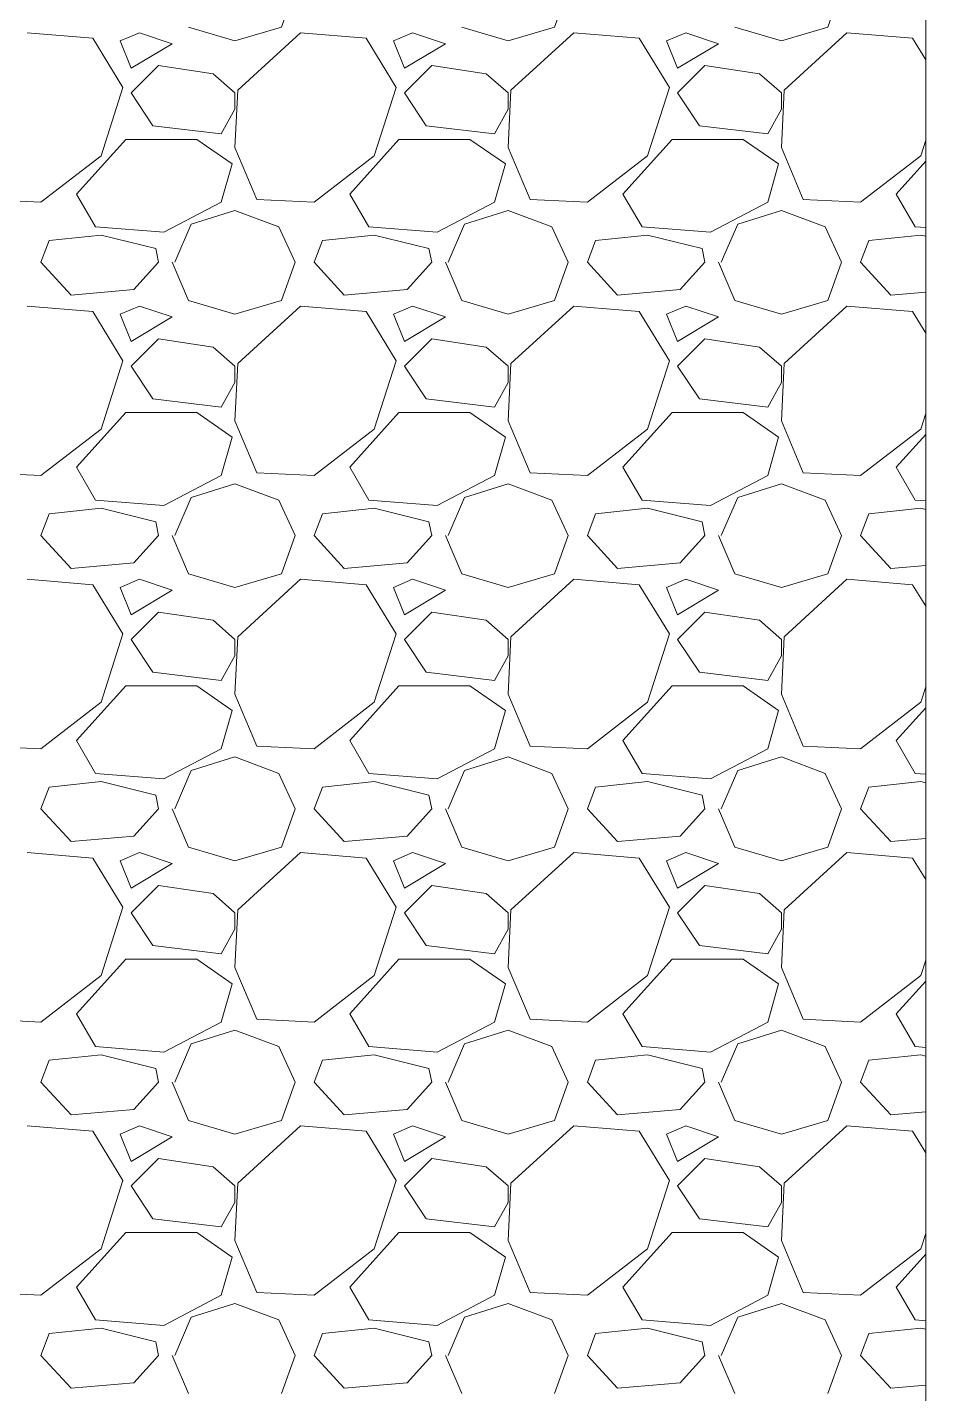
# Model space of a CAD drawing. Header units: millimetres. Extents: x 19901 to 59163, y 13732 to 30178.
# Drawn here: x 38024.1 to 38065.8, y 27026.4 to 27089.9 of the extents above; entities that cross this region are included whole.
import ezdxf

# ---------------------------------------------------------------- set-up
doc = ezdxf.new("R2010")
doc.units = ezdxf.units.MM
doc.layers.add('A-FURN', color=8, linetype='Continuous', lineweight=13)
doc.layers.add('Wall', color=255, linetype='Continuous', lineweight=20)

msp = doc.modelspace()

# ---------------------------------------------------------------- linework, layer by layer
at = {"layer": 'A-FURN', "linetype": 'Continuous'}
for p, q in [((38035.87, 27089.882), (38036.505, 27091.66)), ((38048.57, 27089.882), (38049.205, 27091.66)), ((38061.27, 27089.882), (38061.905, 27091.66)), ((38031.552, 27089.882), (38033.711, 27089.247)), ((38033.711, 27089.247), (38035.87, 27089.882)), ((38044.252, 27089.882), (38046.411, 27089.247)), ((38046.411, 27089.247), (38048.57, 27089.882)), ((38056.952, 27089.882), (38059.111, 27089.247)), ((38059.111, 27089.247), (38061.27, 27089.882)), ((38027.107, 27089.374), (38024.059, 27089.628)), ((38028.504, 27087.088), (38027.107, 27089.374)), ((38029.266, 27089.628), (38028.377, 27089.247)), ((38028.377, 27089.247), (38028.885, 27087.977)), ((38028.885, 27087.977), (38030.79, 27089.12)), ((38030.79, 27089.12), (38029.266, 27089.628)), ((38036.759, 27089.628), (38033.838, 27086.961)), ((38039.807, 27089.374), (38036.759, 27089.628)), ((38041.204, 27087.088), (38039.807, 27089.374)), ((38041.966, 27089.628), (38041.077, 27089.247)), ((38041.077, 27089.247), (38041.585, 27087.977)), ((38041.585, 27087.977), (38043.49, 27089.12)), ((38043.49, 27089.12), (38041.966, 27089.628)), ((38049.459, 27089.628), (38046.538, 27086.961)), ((38052.507, 27089.374), (38049.459, 27089.628)), ((38053.904, 27087.088), (38052.507, 27089.374)), ((38054.666, 27089.628), (38053.777, 27089.247)), ((38053.777, 27089.247), (38054.285, 27087.977)), ((38054.285, 27087.977), (38056.19, 27089.12)), ((38056.19, 27089.12), (38054.666, 27089.628)), ((38062.159, 27089.628), (38059.238, 27086.961)), ((38065.207, 27089.374), (38062.159, 27089.628)), ((38065.818, 27088.374), (38065.207, 27089.374)), ((38030.155, 27088.104), (38028.885, 27086.834)), ((38032.695, 27087.723), (38030.155, 27088.104)), ((38042.855, 27088.104), (38041.585, 27086.834)), ((38045.395, 27087.723), (38042.855, 27088.104)), ((38055.555, 27088.104), (38054.285, 27086.834)), ((38058.095, 27087.723), (38055.555, 27088.104)), ((38033.711, 27086.834), (38032.695, 27087.723)), ((38046.411, 27086.834), (38045.395, 27087.723)), ((38059.111, 27086.834), (38058.095, 27087.723)), ((38027.488, 27083.913), (38028.504, 27087.088)), ((38028.885, 27086.834), (38029.901, 27085.31)), ((38033.838, 27086.961), (38033.711, 27084.294)), ((38033.711, 27086.072), (38033.711, 27086.834)), ((38040.188, 27083.913), (38041.204, 27087.088)), ((38041.585, 27086.834), (38042.601, 27085.31)), ((38046.538, 27086.961), (38046.411, 27084.294)), ((38046.411, 27086.072), (38046.411, 27086.834)), ((38052.888, 27083.913), (38053.904, 27087.088)), ((38054.285, 27086.834), (38055.301, 27085.31)), ((38059.238, 27086.961), (38059.111, 27084.294)), ((38059.111, 27086.072), (38059.111, 27086.834)), ((38033.076, 27084.929), (38033.711, 27086.072)), ((38045.776, 27084.929), (38046.411, 27086.072)), ((38058.476, 27084.929), (38059.111, 27086.072)), ((38029.901, 27085.31), (38033.076, 27084.929)), ((38042.601, 27085.31), (38045.776, 27084.929)), ((38055.301, 27085.31), (38058.476, 27084.929)), ((38026.345, 27082.135), (38028.631, 27084.675)), ((38028.631, 27084.675), (38031.933, 27084.675)), ((38031.933, 27084.675), (38033.584, 27083.532)), ((38039.045, 27082.135), (38041.331, 27084.675)), ((38041.331, 27084.675), (38044.633, 27084.675)), ((38044.633, 27084.675), (38046.284, 27083.532)), ((38051.745, 27082.135), (38054.031, 27084.675)), ((38054.031, 27084.675), (38057.333, 27084.675)), ((38057.333, 27084.675), (38058.984, 27083.532)), ((38033.711, 27084.294), (38034.727, 27081.881)), ((38046.411, 27084.294), (38047.427, 27081.881)), ((38059.111, 27084.294), (38060.127, 27081.881)), ((38065.588, 27083.913), (38065.818, 27084.631)), ((38024.694, 27081.754), (38027.488, 27083.913)), ((38033.584, 27083.532), (38033.076, 27081.754)), ((38037.394, 27081.754), (38040.188, 27083.913)), ((38046.284, 27083.532), (38045.776, 27081.754)), ((38050.094, 27081.754), (38052.888, 27083.913)), ((38058.984, 27083.532), (38058.476, 27081.754)), ((38062.794, 27081.754), (38065.588, 27083.913)), ((38064.445, 27082.135), (38065.818, 27083.66)), ((38027.234, 27080.611), (38026.345, 27082.135)), ((38039.934, 27080.611), (38039.045, 27082.135)), ((38052.634, 27080.611), (38051.745, 27082.135)), ((38065.334, 27080.611), (38064.445, 27082.135)), ((38022.027, 27081.881), (38024.694, 27081.754)), ((38033.076, 27081.754), (38030.409, 27080.357)), ((38034.727, 27081.881), (38037.394, 27081.754)), ((38045.776, 27081.754), (38043.109, 27080.357)), ((38047.427, 27081.881), (38050.094, 27081.754)), ((38058.476, 27081.754), (38055.809, 27080.357)), ((38060.127, 27081.881), (38062.794, 27081.754)), ((38031.679, 27080.738), (38033.711, 27081.373)), ((38033.711, 27081.373), (38035.743, 27080.611)), ((38044.379, 27080.738), (38046.411, 27081.373)), ((38046.411, 27081.373), (38048.443, 27080.611)), ((38057.079, 27080.738), (38059.111, 27081.373)), ((38059.111, 27081.373), (38061.143, 27080.611)), ((38027.488, 27080.23), (38025.075, 27079.976)), ((38030.409, 27080.357), (38027.234, 27080.611)), ((38030.028, 27079.595), (38027.488, 27080.23)), ((38030.917, 27078.96), (38031.679, 27080.738)), ((38035.743, 27080.611), (38036.505, 27078.96)), ((38040.188, 27080.23), (38037.775, 27079.976)), ((38043.109, 27080.357), (38039.934, 27080.611)), ((38042.728, 27079.595), (38040.188, 27080.23)), ((38043.617, 27078.96), (38044.379, 27080.738)), ((38048.443, 27080.611), (38049.205, 27078.96)), ((38052.888, 27080.23), (38050.475, 27079.976)), ((38055.809, 27080.357), (38052.634, 27080.611)), ((38055.428, 27079.595), (38052.888, 27080.23)), ((38056.317, 27078.96), (38057.079, 27080.738)), ((38061.143, 27080.611), (38061.905, 27078.96)), ((38065.588, 27080.23), (38063.175, 27079.976)), ((38065.818, 27080.572), (38065.334, 27080.611)), ((38065.818, 27080.172), (38065.588, 27080.23)), ((38024.694, 27078.96), (38025.075, 27079.976)), ((38030.155, 27078.96), (38030.028, 27079.595)), ((38037.394, 27078.96), (38037.775, 27079.976)), ((38042.855, 27078.96), (38042.728, 27079.595)), ((38050.094, 27078.96), (38050.475, 27079.976)), ((38055.555, 27078.96), (38055.428, 27079.595)), ((38062.794, 27078.96), (38063.175, 27079.976)), ((38026.091, 27077.436), (38024.694, 27078.96)), ((38030.155, 27078.96), (38029.012, 27077.69)), ((38030.79, 27078.96), (38031.552, 27077.182)), ((38035.87, 27077.182), (38036.505, 27078.96)), ((38038.791, 27077.436), (38037.394, 27078.96)), ((38042.855, 27078.96), (38041.712, 27077.69)), ((38043.49, 27078.96), (38044.252, 27077.182)), ((38048.57, 27077.182), (38049.205, 27078.96)), ((38051.491, 27077.436), (38050.094, 27078.96)), ((38055.555, 27078.96), (38054.412, 27077.69)), ((38056.19, 27078.96), (38056.952, 27077.182)), ((38061.27, 27077.182), (38061.905, 27078.96)), ((38064.191, 27077.436), (38062.794, 27078.96)), ((38029.012, 27077.69), (38026.091, 27077.436)), ((38041.712, 27077.69), (38038.791, 27077.436)), ((38054.412, 27077.69), (38051.491, 27077.436)), ((38031.552, 27077.182), (38033.711, 27076.547)), ((38033.711, 27076.547), (38035.87, 27077.182)), ((38044.252, 27077.182), (38046.411, 27076.547)), ((38046.411, 27076.547), (38048.57, 27077.182)), ((38056.952, 27077.182), (38059.111, 27076.547)), ((38059.111, 27076.547), (38061.27, 27077.182)), ((38065.818, 27077.577), (38064.191, 27077.436)), ((38027.107, 27076.674), (38024.059, 27076.928)), ((38028.504, 27074.388), (38027.107, 27076.674)), ((38029.266, 27076.928), (38028.377, 27076.547)), ((38028.377, 27076.547), (38028.885, 27075.277)), ((38028.885, 27075.277), (38030.79, 27076.42)), ((38030.79, 27076.42), (38029.266, 27076.928)), ((38036.759, 27076.928), (38033.838, 27074.261)), ((38039.807, 27076.674), (38036.759, 27076.928)), ((38041.204, 27074.388), (38039.807, 27076.674)), ((38041.966, 27076.928), (38041.077, 27076.547)), ((38041.077, 27076.547), (38041.585, 27075.277)), ((38041.585, 27075.277), (38043.49, 27076.42)), ((38043.49, 27076.42), (38041.966, 27076.928)), ((38049.459, 27076.928), (38046.538, 27074.261)), ((38052.507, 27076.674), (38049.459, 27076.928)), ((38053.904, 27074.388), (38052.507, 27076.674)), ((38054.666, 27076.928), (38053.777, 27076.547)), ((38053.777, 27076.547), (38054.285, 27075.277)), ((38054.285, 27075.277), (38056.19, 27076.42)), ((38056.19, 27076.42), (38054.666, 27076.928)), ((38062.159, 27076.928), (38059.238, 27074.261)), ((38065.207, 27076.674), (38062.159, 27076.928)), ((38065.818, 27075.674), (38065.207, 27076.674)), ((38030.155, 27075.404), (38028.885, 27074.134)), ((38032.695, 27075.023), (38030.155, 27075.404)), ((38042.855, 27075.404), (38041.585, 27074.134)), ((38045.395, 27075.023), (38042.855, 27075.404)), ((38055.555, 27075.404), (38054.285, 27074.134)), ((38058.095, 27075.023), (38055.555, 27075.404)), ((38033.711, 27074.134), (38032.695, 27075.023)), ((38046.411, 27074.134), (38045.395, 27075.023)), ((38059.111, 27074.134), (38058.095, 27075.023)), ((38027.488, 27071.213), (38028.504, 27074.388)), ((38028.885, 27074.134), (38029.901, 27072.61)), ((38033.838, 27074.261), (38033.711, 27071.594)), ((38033.711, 27073.372), (38033.711, 27074.134)), ((38040.188, 27071.213), (38041.204, 27074.388)), ((38041.585, 27074.134), (38042.601, 27072.61)), ((38046.538, 27074.261), (38046.411, 27071.594)), ((38046.411, 27073.372), (38046.411, 27074.134)), ((38052.888, 27071.213), (38053.904, 27074.388)), ((38054.285, 27074.134), (38055.301, 27072.61)), ((38059.238, 27074.261), (38059.111, 27071.594)), ((38059.111, 27073.372), (38059.111, 27074.134)), ((38033.076, 27072.229), (38033.711, 27073.372)), ((38045.776, 27072.229), (38046.411, 27073.372)), ((38058.476, 27072.229), (38059.111, 27073.372)), ((38029.901, 27072.61), (38033.076, 27072.229)), ((38042.601, 27072.61), (38045.776, 27072.229)), ((38055.301, 27072.61), (38058.476, 27072.229)), ((38026.345, 27069.435), (38028.631, 27071.975)), ((38028.631, 27071.975), (38031.933, 27071.975)), ((38031.933, 27071.975), (38033.584, 27070.832)), ((38039.045, 27069.435), (38041.331, 27071.975)), ((38041.331, 27071.975), (38044.633, 27071.975)), ((38044.633, 27071.975), (38046.284, 27070.832)), ((38051.745, 27069.435), (38054.031, 27071.975)), ((38054.031, 27071.975), (38057.333, 27071.975)), ((38057.333, 27071.975), (38058.984, 27070.832)), ((38033.711, 27071.594), (38034.727, 27069.181)), ((38046.411, 27071.594), (38047.427, 27069.181)), ((38059.111, 27071.594), (38060.127, 27069.181)), ((38065.588, 27071.213), (38065.818, 27071.931)), ((38024.694, 27069.054), (38027.488, 27071.213)), ((38033.584, 27070.832), (38033.076, 27069.054)), ((38037.394, 27069.054), (38040.188, 27071.213)), ((38046.284, 27070.832), (38045.776, 27069.054)), ((38050.094, 27069.054), (38052.888, 27071.213)), ((38058.984, 27070.832), (38058.476, 27069.054)), ((38062.794, 27069.054), (38065.588, 27071.213)), ((38064.445, 27069.435), (38065.818, 27070.96)), ((38027.234, 27067.911), (38026.345, 27069.435)), ((38039.934, 27067.911), (38039.045, 27069.435)), ((38052.634, 27067.911), (38051.745, 27069.435)), ((38065.334, 27067.911), (38064.445, 27069.435)), ((38022.027, 27069.181), (38024.694, 27069.054)), ((38033.076, 27069.054), (38030.409, 27067.657)), ((38034.727, 27069.181), (38037.394, 27069.054)), ((38045.776, 27069.054), (38043.109, 27067.657)), ((38047.427, 27069.181), (38050.094, 27069.054)), ((38058.476, 27069.054), (38055.809, 27067.657)), ((38060.127, 27069.181), (38062.794, 27069.054)), ((38031.679, 27068.038), (38033.711, 27068.673)), ((38033.711, 27068.673), (38035.743, 27067.911)), ((38044.379, 27068.038), (38046.411, 27068.673)), ((38046.411, 27068.673), (38048.443, 27067.911)), ((38057.079, 27068.038), (38059.111, 27068.673)), ((38059.111, 27068.673), (38061.143, 27067.911)), ((38027.488, 27067.53), (38025.075, 27067.276)), ((38030.409, 27067.657), (38027.234, 27067.911)), ((38030.028, 27066.895), (38027.488, 27067.53)), ((38030.917, 27066.26), (38031.679, 27068.038)), ((38035.743, 27067.911), (38036.505, 27066.26)), ((38040.188, 27067.53), (38037.775, 27067.276)), ((38043.109, 27067.657), (38039.934, 27067.911)), ((38042.728, 27066.895), (38040.188, 27067.53)), ((38043.617, 27066.26), (38044.379, 27068.038)), ((38048.443, 27067.911), (38049.205, 27066.26)), ((38052.888, 27067.53), (38050.475, 27067.276)), ((38055.809, 27067.657), (38052.634, 27067.911)), ((38055.428, 27066.895), (38052.888, 27067.53)), ((38056.317, 27066.26), (38057.079, 27068.038)), ((38061.143, 27067.911), (38061.905, 27066.26)), ((38065.588, 27067.53), (38063.175, 27067.276)), ((38065.818, 27067.872), (38065.334, 27067.911)), ((38065.818, 27067.472), (38065.588, 27067.53)), ((38024.694, 27066.26), (38025.075, 27067.276)), ((38030.155, 27066.26), (38030.028, 27066.895)), ((38037.394, 27066.26), (38037.775, 27067.276)), ((38042.855, 27066.26), (38042.728, 27066.895)), ((38050.094, 27066.26), (38050.475, 27067.276)), ((38055.555, 27066.26), (38055.428, 27066.895)), ((38062.794, 27066.26), (38063.175, 27067.276)), ((38026.091, 27064.736), (38024.694, 27066.26)), ((38030.155, 27066.26), (38029.012, 27064.99)), ((38030.79, 27066.26), (38031.552, 27064.482)), ((38035.87, 27064.482), (38036.505, 27066.26)), ((38038.791, 27064.736), (38037.394, 27066.26)), ((38042.855, 27066.26), (38041.712, 27064.99)), ((38043.49, 27066.26), (38044.252, 27064.482)), ((38048.57, 27064.482), (38049.205, 27066.26)), ((38051.491, 27064.736), (38050.094, 27066.26)), ((38055.555, 27066.26), (38054.412, 27064.99)), ((38056.19, 27066.26), (38056.952, 27064.482)), ((38061.27, 27064.482), (38061.905, 27066.26)), ((38064.191, 27064.736), (38062.794, 27066.26)), ((38029.012, 27064.99), (38026.091, 27064.736)), ((38041.712, 27064.99), (38038.791, 27064.736)), ((38054.412, 27064.99), (38051.491, 27064.736)), ((38031.552, 27064.482), (38033.711, 27063.847)), ((38033.711, 27063.847), (38035.87, 27064.482)), ((38044.252, 27064.482), (38046.411, 27063.847)), ((38046.411, 27063.847), (38048.57, 27064.482)), ((38056.952, 27064.482), (38059.111, 27063.847)), ((38059.111, 27063.847), (38061.27, 27064.482)), ((38065.818, 27064.877), (38064.191, 27064.736)), ((38027.107, 27063.974), (38024.059, 27064.228)), ((38028.504, 27061.688), (38027.107, 27063.974)), ((38029.266, 27064.228), (38028.377, 27063.847)), ((38028.377, 27063.847), (38028.885, 27062.577)), ((38028.885, 27062.577), (38030.79, 27063.72)), ((38030.79, 27063.72), (38029.266, 27064.228)), ((38036.759, 27064.228), (38033.838, 27061.561)), ((38039.807, 27063.974), (38036.759, 27064.228)), ((38041.204, 27061.688), (38039.807, 27063.974)), ((38041.966, 27064.228), (38041.077, 27063.847)), ((38041.077, 27063.847), (38041.585, 27062.577)), ((38041.585, 27062.577), (38043.49, 27063.72)), ((38043.49, 27063.72), (38041.966, 27064.228)), ((38049.459, 27064.228), (38046.538, 27061.561)), ((38052.507, 27063.974), (38049.459, 27064.228)), ((38053.904, 27061.688), (38052.507, 27063.974)), ((38054.666, 27064.228), (38053.777, 27063.847)), ((38053.777, 27063.847), (38054.285, 27062.577)), ((38054.285, 27062.577), (38056.19, 27063.72)), ((38056.19, 27063.72), (38054.666, 27064.228)), ((38062.159, 27064.228), (38059.238, 27061.561)), ((38065.207, 27063.974), (38062.159, 27064.228)), ((38065.818, 27062.974), (38065.207, 27063.974)), ((38030.155, 27062.704), (38028.885, 27061.434)), ((38032.695, 27062.323), (38030.155, 27062.704)), ((38042.855, 27062.704), (38041.585, 27061.434)), ((38045.395, 27062.323), (38042.855, 27062.704)), ((38055.555, 27062.704), (38054.285, 27061.434)), ((38058.095, 27062.323), (38055.555, 27062.704)), ((38033.711, 27061.434), (38032.695, 27062.323)), ((38046.411, 27061.434), (38045.395, 27062.323)), ((38059.111, 27061.434), (38058.095, 27062.323)), ((38027.488, 27058.513), (38028.504, 27061.688)), ((38028.885, 27061.434), (38029.901, 27059.91)), ((38033.838, 27061.561), (38033.711, 27058.894)), ((38033.711, 27060.672), (38033.711, 27061.434)), ((38040.188, 27058.513), (38041.204, 27061.688)), ((38041.585, 27061.434), (38042.601, 27059.91)), ((38046.538, 27061.561), (38046.411, 27058.894)), ((38046.411, 27060.672), (38046.411, 27061.434)), ((38052.888, 27058.513), (38053.904, 27061.688)), ((38054.285, 27061.434), (38055.301, 27059.91)), ((38059.238, 27061.561), (38059.111, 27058.894)), ((38059.111, 27060.672), (38059.111, 27061.434)), ((38033.076, 27059.529), (38033.711, 27060.672)), ((38045.776, 27059.529), (38046.411, 27060.672)), ((38058.476, 27059.529), (38059.111, 27060.672)), ((38029.901, 27059.91), (38033.076, 27059.529)), ((38042.601, 27059.91), (38045.776, 27059.529)), ((38055.301, 27059.91), (38058.476, 27059.529)), ((38026.345, 27056.735), (38028.631, 27059.275)), ((38028.631, 27059.275), (38031.933, 27059.275)), ((38031.933, 27059.275), (38033.584, 27058.132)), ((38039.045, 27056.735), (38041.331, 27059.275)), ((38041.331, 27059.275), (38044.633, 27059.275)), ((38044.633, 27059.275), (38046.284, 27058.132)), ((38051.745, 27056.735), (38054.031, 27059.275)), ((38054.031, 27059.275), (38057.333, 27059.275)), ((38057.333, 27059.275), (38058.984, 27058.132)), ((38033.711, 27058.894), (38034.727, 27056.481)), ((38046.411, 27058.894), (38047.427, 27056.481)), ((38059.111, 27058.894), (38060.127, 27056.481)), ((38065.588, 27058.513), (38065.818, 27059.231)), ((38024.694, 27056.354), (38027.488, 27058.513)), ((38033.584, 27058.132), (38033.076, 27056.354)), ((38037.394, 27056.354), (38040.188, 27058.513)), ((38046.284, 27058.132), (38045.776, 27056.354)), ((38050.094, 27056.354), (38052.888, 27058.513)), ((38058.984, 27058.132), (38058.476, 27056.354)), ((38062.794, 27056.354), (38065.588, 27058.513)), ((38064.445, 27056.735), (38065.818, 27058.26)), ((38027.234, 27055.211), (38026.345, 27056.735)), ((38039.934, 27055.211), (38039.045, 27056.735)), ((38052.634, 27055.211), (38051.745, 27056.735)), ((38065.334, 27055.211), (38064.445, 27056.735)), ((38022.027, 27056.481), (38024.694, 27056.354)), ((38033.076, 27056.354), (38030.409, 27054.957)), ((38034.727, 27056.481), (38037.394, 27056.354)), ((38045.776, 27056.354), (38043.109, 27054.957)), ((38047.427, 27056.481), (38050.094, 27056.354)), ((38058.476, 27056.354), (38055.809, 27054.957)), ((38060.127, 27056.481), (38062.794, 27056.354)), ((38031.679, 27055.338), (38033.711, 27055.973)), ((38033.711, 27055.973), (38035.743, 27055.211)), ((38044.379, 27055.338), (38046.411, 27055.973)), ((38046.411, 27055.973), (38048.443, 27055.211)), ((38057.079, 27055.338), (38059.111, 27055.973)), ((38059.111, 27055.973), (38061.143, 27055.211)), ((38027.488, 27054.83), (38025.075, 27054.576)), ((38030.409, 27054.957), (38027.234, 27055.211)), ((38030.028, 27054.195), (38027.488, 27054.83)), ((38030.917, 27053.56), (38031.679, 27055.338)), ((38035.743, 27055.211), (38036.505, 27053.56)), ((38040.188, 27054.83), (38037.775, 27054.576)), ((38043.109, 27054.957), (38039.934, 27055.211)), ((38042.728, 27054.195), (38040.188, 27054.83)), ((38043.617, 27053.56), (38044.379, 27055.338)), ((38048.443, 27055.211), (38049.205, 27053.56)), ((38052.888, 27054.83), (38050.475, 27054.576)), ((38055.809, 27054.957), (38052.634, 27055.211)), ((38055.428, 27054.195), (38052.888, 27054.83)), ((38056.317, 27053.56), (38057.079, 27055.338)), ((38061.143, 27055.211), (38061.905, 27053.56)), ((38065.588, 27054.83), (38063.175, 27054.576)), ((38065.818, 27055.172), (38065.334, 27055.211)), ((38065.818, 27054.772), (38065.588, 27054.83)), ((38024.694, 27053.56), (38025.075, 27054.576)), ((38030.155, 27053.56), (38030.028, 27054.195)), ((38037.394, 27053.56), (38037.775, 27054.576)), ((38042.855, 27053.56), (38042.728, 27054.195)), ((38050.094, 27053.56), (38050.475, 27054.576)), ((38055.555, 27053.56), (38055.428, 27054.195)), ((38062.794, 27053.56), (38063.175, 27054.576)), ((38026.091, 27052.036), (38024.694, 27053.56)), ((38030.155, 27053.56), (38029.012, 27052.29)), ((38030.79, 27053.56), (38031.552, 27051.782)), ((38035.87, 27051.782), (38036.505, 27053.56)), ((38038.791, 27052.036), (38037.394, 27053.56)), ((38042.855, 27053.56), (38041.712, 27052.29)), ((38043.49, 27053.56), (38044.252, 27051.782)), ((38048.57, 27051.782), (38049.205, 27053.56)), ((38051.491, 27052.036), (38050.094, 27053.56)), ((38055.555, 27053.56), (38054.412, 27052.29)), ((38056.19, 27053.56), (38056.952, 27051.782)), ((38061.27, 27051.782), (38061.905, 27053.56)), ((38064.191, 27052.036), (38062.794, 27053.56)), ((38029.012, 27052.29), (38026.091, 27052.036)), ((38041.712, 27052.29), (38038.791, 27052.036)), ((38054.412, 27052.29), (38051.491, 27052.036)), ((38031.552, 27051.782), (38033.711, 27051.147)), ((38033.711, 27051.147), (38035.87, 27051.782)), ((38044.252, 27051.782), (38046.411, 27051.147)), ((38046.411, 27051.147), (38048.57, 27051.782)), ((38056.952, 27051.782), (38059.111, 27051.147)), ((38059.111, 27051.147), (38061.27, 27051.782)), ((38065.818, 27052.177), (38064.191, 27052.036)), ((38027.107, 27051.274), (38024.059, 27051.528)), ((38028.504, 27048.988), (38027.107, 27051.274)), ((38029.266, 27051.528), (38028.377, 27051.147)), ((38028.377, 27051.147), (38028.885, 27049.877)), ((38028.885, 27049.877), (38030.79, 27051.02)), ((38030.79, 27051.02), (38029.266, 27051.528)), ((38036.759, 27051.528), (38033.838, 27048.861)), ((38039.807, 27051.274), (38036.759, 27051.528)), ((38041.204, 27048.988), (38039.807, 27051.274)), ((38041.966, 27051.528), (38041.077, 27051.147)), ((38041.077, 27051.147), (38041.585, 27049.877)), ((38041.585, 27049.877), (38043.49, 27051.02)), ((38043.49, 27051.02), (38041.966, 27051.528)), ((38049.459, 27051.528), (38046.538, 27048.861)), ((38052.507, 27051.274), (38049.459, 27051.528)), ((38053.904, 27048.988), (38052.507, 27051.274)), ((38054.666, 27051.528), (38053.777, 27051.147)), ((38053.777, 27051.147), (38054.285, 27049.877)), ((38054.285, 27049.877), (38056.19, 27051.02)), ((38056.19, 27051.02), (38054.666, 27051.528)), ((38062.159, 27051.528), (38059.238, 27048.861)), ((38065.207, 27051.274), (38062.159, 27051.528)), ((38065.818, 27050.274), (38065.207, 27051.274)), ((38030.155, 27050.004), (38028.885, 27048.734)), ((38032.695, 27049.623), (38030.155, 27050.004)), ((38042.855, 27050.004), (38041.585, 27048.734)), ((38045.395, 27049.623), (38042.855, 27050.004)), ((38055.555, 27050.004), (38054.285, 27048.734)), ((38058.095, 27049.623), (38055.555, 27050.004)), ((38033.711, 27048.734), (38032.695, 27049.623)), ((38046.411, 27048.734), (38045.395, 27049.623)), ((38059.111, 27048.734), (38058.095, 27049.623)), ((38027.488, 27045.813), (38028.504, 27048.988)), ((38028.885, 27048.734), (38029.901, 27047.21)), ((38033.838, 27048.861), (38033.711, 27046.194)), ((38033.711, 27047.972), (38033.711, 27048.734)), ((38040.188, 27045.813), (38041.204, 27048.988)), ((38041.585, 27048.734), (38042.601, 27047.21)), ((38046.538, 27048.861), (38046.411, 27046.194)), ((38046.411, 27047.972), (38046.411, 27048.734)), ((38052.888, 27045.813), (38053.904, 27048.988)), ((38054.285, 27048.734), (38055.301, 27047.21)), ((38059.238, 27048.861), (38059.111, 27046.194)), ((38059.111, 27047.972), (38059.111, 27048.734)), ((38033.076, 27046.829), (38033.711, 27047.972)), ((38045.776, 27046.829), (38046.411, 27047.972)), ((38058.476, 27046.829), (38059.111, 27047.972)), ((38029.901, 27047.21), (38033.076, 27046.829)), ((38042.601, 27047.21), (38045.776, 27046.829)), ((38055.301, 27047.21), (38058.476, 27046.829)), ((38026.345, 27044.035), (38028.631, 27046.575)), ((38028.631, 27046.575), (38031.933, 27046.575)), ((38031.933, 27046.575), (38033.584, 27045.432)), ((38039.045, 27044.035), (38041.331, 27046.575)), ((38041.331, 27046.575), (38044.633, 27046.575)), ((38044.633, 27046.575), (38046.284, 27045.432)), ((38051.745, 27044.035), (38054.031, 27046.575)), ((38054.031, 27046.575), (38057.333, 27046.575)), ((38057.333, 27046.575), (38058.984, 27045.432)), ((38033.711, 27046.194), (38034.727, 27043.781)), ((38046.411, 27046.194), (38047.427, 27043.781)), ((38059.111, 27046.194), (38060.127, 27043.781)), ((38065.588, 27045.813), (38065.818, 27046.531)), ((38024.694, 27043.654), (38027.488, 27045.813)), ((38033.584, 27045.432), (38033.076, 27043.654)), ((38037.394, 27043.654), (38040.188, 27045.813)), ((38046.284, 27045.432), (38045.776, 27043.654)), ((38050.094, 27043.654), (38052.888, 27045.813)), ((38058.984, 27045.432), (38058.476, 27043.654)), ((38062.794, 27043.654), (38065.588, 27045.813)), ((38064.445, 27044.035), (38065.818, 27045.56)), ((38027.234, 27042.511), (38026.345, 27044.035)), ((38039.934, 27042.511), (38039.045, 27044.035)), ((38052.634, 27042.511), (38051.745, 27044.035)), ((38065.334, 27042.511), (38064.445, 27044.035)), ((38022.027, 27043.781), (38024.694, 27043.654)), ((38033.076, 27043.654), (38030.409, 27042.257)), ((38034.727, 27043.781), (38037.394, 27043.654)), ((38045.776, 27043.654), (38043.109, 27042.257)), ((38047.427, 27043.781), (38050.094, 27043.654)), ((38058.476, 27043.654), (38055.809, 27042.257)), ((38060.127, 27043.781), (38062.794, 27043.654)), ((38031.679, 27042.638), (38033.711, 27043.273)), ((38033.711, 27043.273), (38035.743, 27042.511)), ((38044.379, 27042.638), (38046.411, 27043.273)), ((38046.411, 27043.273), (38048.443, 27042.511)), ((38057.079, 27042.638), (38059.111, 27043.273)), ((38059.111, 27043.273), (38061.143, 27042.511)), ((38027.488, 27042.13), (38025.075, 27041.876)), ((38030.409, 27042.257), (38027.234, 27042.511)), ((38030.028, 27041.495), (38027.488, 27042.13)), ((38030.917, 27040.86), (38031.679, 27042.638)), ((38035.743, 27042.511), (38036.505, 27040.86)), ((38040.188, 27042.13), (38037.775, 27041.876)), ((38043.109, 27042.257), (38039.934, 27042.511)), ((38042.728, 27041.495), (38040.188, 27042.13)), ((38043.617, 27040.86), (38044.379, 27042.638)), ((38048.443, 27042.511), (38049.205, 27040.86)), ((38052.888, 27042.13), (38050.475, 27041.876)), ((38055.809, 27042.257), (38052.634, 27042.511)), ((38055.428, 27041.495), (38052.888, 27042.13)), ((38056.317, 27040.86), (38057.079, 27042.638)), ((38061.143, 27042.511), (38061.905, 27040.86)), ((38065.588, 27042.13), (38063.175, 27041.876)), ((38065.818, 27042.472), (38065.334, 27042.511)), ((38065.818, 27042.072), (38065.588, 27042.13)), ((38024.694, 27040.86), (38025.075, 27041.876)), ((38030.155, 27040.86), (38030.028, 27041.495)), ((38037.394, 27040.86), (38037.775, 27041.876)), ((38042.855, 27040.86), (38042.728, 27041.495)), ((38050.094, 27040.86), (38050.475, 27041.876)), ((38055.555, 27040.86), (38055.428, 27041.495)), ((38062.794, 27040.86), (38063.175, 27041.876)), ((38026.091, 27039.336), (38024.694, 27040.86)), ((38030.155, 27040.86), (38029.012, 27039.59)), ((38030.79, 27040.86), (38031.552, 27039.082)), ((38035.87, 27039.082), (38036.505, 27040.86)), ((38038.791, 27039.336), (38037.394, 27040.86)), ((38042.855, 27040.86), (38041.712, 27039.59)), ((38043.49, 27040.86), (38044.252, 27039.082)), ((38048.57, 27039.082), (38049.205, 27040.86)), ((38051.491, 27039.336), (38050.094, 27040.86)), ((38055.555, 27040.86), (38054.412, 27039.59)), ((38056.19, 27040.86), (38056.952, 27039.082)), ((38061.27, 27039.082), (38061.905, 27040.86)), ((38064.191, 27039.336), (38062.794, 27040.86)), ((38029.012, 27039.59), (38026.091, 27039.336)), ((38041.712, 27039.59), (38038.791, 27039.336)), ((38054.412, 27039.59), (38051.491, 27039.336)), ((38031.552, 27039.082), (38033.711, 27038.447)), ((38033.711, 27038.447), (38035.87, 27039.082)), ((38044.252, 27039.082), (38046.411, 27038.447)), ((38046.411, 27038.447), (38048.57, 27039.082)), ((38056.952, 27039.082), (38059.111, 27038.447)), ((38059.111, 27038.447), (38061.27, 27039.082)), ((38065.818, 27039.477), (38064.191, 27039.336)), ((38027.107, 27038.574), (38024.059, 27038.828)), ((38028.504, 27036.288), (38027.107, 27038.574)), ((38029.266, 27038.828), (38028.377, 27038.447)), ((38028.377, 27038.447), (38028.885, 27037.177)), ((38028.885, 27037.177), (38030.79, 27038.32)), ((38030.79, 27038.32), (38029.266, 27038.828)), ((38036.759, 27038.828), (38033.838, 27036.161)), ((38039.807, 27038.574), (38036.759, 27038.828)), ((38041.204, 27036.288), (38039.807, 27038.574)), ((38041.966, 27038.828), (38041.077, 27038.447)), ((38041.077, 27038.447), (38041.585, 27037.177)), ((38041.585, 27037.177), (38043.49, 27038.32)), ((38043.49, 27038.32), (38041.966, 27038.828)), ((38049.459, 27038.828), (38046.538, 27036.161)), ((38052.507, 27038.574), (38049.459, 27038.828)), ((38053.904, 27036.288), (38052.507, 27038.574)), ((38054.666, 27038.828), (38053.777, 27038.447)), ((38053.777, 27038.447), (38054.285, 27037.177)), ((38054.285, 27037.177), (38056.19, 27038.32)), ((38056.19, 27038.32), (38054.666, 27038.828)), ((38062.159, 27038.828), (38059.238, 27036.161)), ((38065.207, 27038.574), (38062.159, 27038.828)), ((38065.818, 27037.574), (38065.207, 27038.574)), ((38030.155, 27037.304), (38028.885, 27036.034)), ((38032.695, 27036.923), (38030.155, 27037.304)), ((38042.855, 27037.304), (38041.585, 27036.034)), ((38045.395, 27036.923), (38042.855, 27037.304)), ((38055.555, 27037.304), (38054.285, 27036.034)), ((38058.095, 27036.923), (38055.555, 27037.304)), ((38033.711, 27036.034), (38032.695, 27036.923)), ((38046.411, 27036.034), (38045.395, 27036.923)), ((38059.111, 27036.034), (38058.095, 27036.923)), ((38027.488, 27033.113), (38028.504, 27036.288)), ((38028.885, 27036.034), (38029.901, 27034.51)), ((38033.838, 27036.161), (38033.711, 27033.494)), ((38033.711, 27035.272), (38033.711, 27036.034)), ((38040.188, 27033.113), (38041.204, 27036.288)), ((38041.585, 27036.034), (38042.601, 27034.51)), ((38046.538, 27036.161), (38046.411, 27033.494)), ((38046.411, 27035.272), (38046.411, 27036.034)), ((38052.888, 27033.113), (38053.904, 27036.288)), ((38054.285, 27036.034), (38055.301, 27034.51)), ((38059.238, 27036.161), (38059.111, 27033.494)), ((38059.111, 27035.272), (38059.111, 27036.034)), ((38033.076, 27034.129), (38033.711, 27035.272)), ((38045.776, 27034.129), (38046.411, 27035.272)), ((38058.476, 27034.129), (38059.111, 27035.272)), ((38029.901, 27034.51), (38033.076, 27034.129)), ((38042.601, 27034.51), (38045.776, 27034.129)), ((38055.301, 27034.51), (38058.476, 27034.129)), ((38026.345, 27031.335), (38028.631, 27033.875)), ((38028.631, 27033.875), (38031.933, 27033.875)), ((38031.933, 27033.875), (38033.584, 27032.732)), ((38039.045, 27031.335), (38041.331, 27033.875)), ((38041.331, 27033.875), (38044.633, 27033.875)), ((38044.633, 27033.875), (38046.284, 27032.732)), ((38051.745, 27031.335), (38054.031, 27033.875)), ((38054.031, 27033.875), (38057.333, 27033.875)), ((38057.333, 27033.875), (38058.984, 27032.732)), ((38033.711, 27033.494), (38034.727, 27031.081)), ((38046.411, 27033.494), (38047.427, 27031.081)), ((38059.111, 27033.494), (38060.127, 27031.081)), ((38065.588, 27033.113), (38065.818, 27033.831)), ((38024.694, 27030.954), (38027.488, 27033.113)), ((38033.584, 27032.732), (38033.076, 27030.954)), ((38037.394, 27030.954), (38040.188, 27033.113)), ((38046.284, 27032.732), (38045.776, 27030.954)), ((38050.094, 27030.954), (38052.888, 27033.113)), ((38058.984, 27032.732), (38058.476, 27030.954)), ((38062.794, 27030.954), (38065.588, 27033.113)), ((38064.445, 27031.335), (38065.818, 27032.86)), ((38027.234, 27029.811), (38026.345, 27031.335)), ((38039.934, 27029.811), (38039.045, 27031.335)), ((38052.634, 27029.811), (38051.745, 27031.335)), ((38065.334, 27029.811), (38064.445, 27031.335)), ((38022.027, 27031.081), (38024.694, 27030.954)), ((38033.076, 27030.954), (38030.409, 27029.557)), ((38034.727, 27031.081), (38037.394, 27030.954)), ((38045.776, 27030.954), (38043.109, 27029.557)), ((38047.427, 27031.081), (38050.094, 27030.954)), ((38058.476, 27030.954), (38055.809, 27029.557)), ((38060.127, 27031.081), (38062.794, 27030.954)), ((38031.679, 27029.938), (38033.711, 27030.573)), ((38033.711, 27030.573), (38035.743, 27029.811)), ((38044.379, 27029.938), (38046.411, 27030.573)), ((38046.411, 27030.573), (38048.443, 27029.811)), ((38057.079, 27029.938), (38059.111, 27030.573)), ((38059.111, 27030.573), (38061.143, 27029.811)), ((38027.488, 27029.43), (38025.075, 27029.176)), ((38030.409, 27029.557), (38027.234, 27029.811)), ((38030.028, 27028.795), (38027.488, 27029.43)), ((38030.917, 27028.16), (38031.679, 27029.938)), ((38035.743, 27029.811), (38036.505, 27028.16)), ((38040.188, 27029.43), (38037.775, 27029.176)), ((38043.109, 27029.557), (38039.934, 27029.811)), ((38042.728, 27028.795), (38040.188, 27029.43)), ((38043.617, 27028.16), (38044.379, 27029.938)), ((38048.443, 27029.811), (38049.205, 27028.16)), ((38052.888, 27029.43), (38050.475, 27029.176)), ((38055.809, 27029.557), (38052.634, 27029.811)), ((38055.428, 27028.795), (38052.888, 27029.43)), ((38056.317, 27028.16), (38057.079, 27029.938)), ((38061.143, 27029.811), (38061.905, 27028.16)), ((38065.588, 27029.43), (38063.175, 27029.176)), ((38065.818, 27029.772), (38065.334, 27029.811)), ((38065.818, 27029.372), (38065.588, 27029.43)), ((38024.694, 27028.16), (38025.075, 27029.176)), ((38030.155, 27028.16), (38030.028, 27028.795)), ((38037.394, 27028.16), (38037.775, 27029.176)), ((38042.855, 27028.16), (38042.728, 27028.795)), ((38050.094, 27028.16), (38050.475, 27029.176)), ((38055.555, 27028.16), (38055.428, 27028.795)), ((38062.794, 27028.16), (38063.175, 27029.176)), ((38026.091, 27026.636), (38024.694, 27028.16)), ((38030.155, 27028.16), (38029.012, 27026.89)), ((38030.79, 27028.16), (38031.552, 27026.382)), ((38035.87, 27026.382), (38036.505, 27028.16)), ((38038.791, 27026.636), (38037.394, 27028.16)), ((38042.855, 27028.16), (38041.712, 27026.89)), ((38043.49, 27028.16), (38044.252, 27026.382)), ((38048.57, 27026.382), (38049.205, 27028.16)), ((38051.491, 27026.636), (38050.094, 27028.16)), ((38055.555, 27028.16), (38054.412, 27026.89)), ((38056.19, 27028.16), (38056.952, 27026.382)), ((38061.27, 27026.382), (38061.905, 27028.16)), ((38064.191, 27026.636), (38062.794, 27028.16)), ((38029.012, 27026.89), (38026.091, 27026.636)), ((38041.712, 27026.89), (38038.791, 27026.636)), ((38054.412, 27026.89), (38051.491, 27026.636)), ((38065.818, 27026.777), (38064.191, 27026.636))]:
    msp.add_line(p, q, dxfattribs=at)
at = {"layer": 'Wall'}
msp.add_line((38065.818, 26856.174), (38065.818, 27266.174), dxfattribs=at)

doc.saveas('drawing.dxf')
